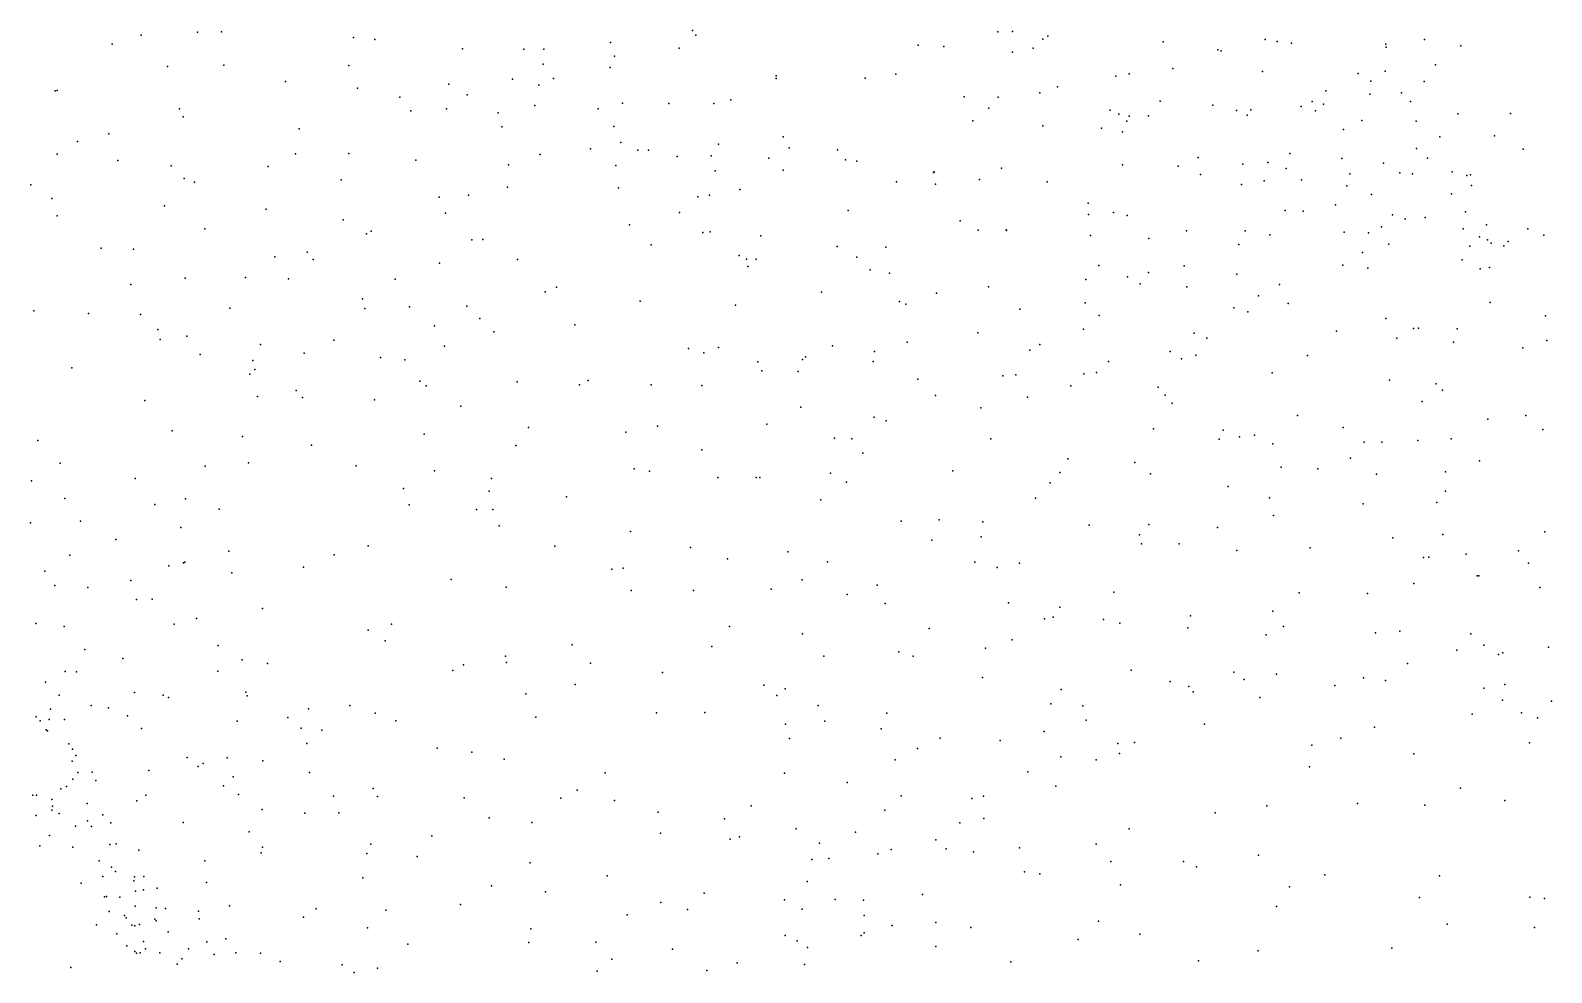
# Model space of a CAD drawing. Header units: metres. Extents: x -23.9 to 23.9, y -27.4 to 27.4.
# Drawn here: x 7.38 to 12.88, y -10.28 to -6.87 of the extents above; entities that cross this region are included whole.
import ezdxf

# ---------------------------------------------------------------- set-up
doc = ezdxf.new("R2010")
doc.units = ezdxf.units.M

msp = doc.modelspace()

# ---------------------------------------------------------------- linework, layer by layer
for p in [(8.0677, -6.876, 1.7433), (9.7717, -6.8714, -3.8124), (10.8753, -6.8761, 19.5223), (10.929, -6.8754, 14.0488), (7.6721, -6.9206, 1.4416), (7.7781, -6.8885, -22.0968), (7.9811, -6.8781, -6.8388), (8.5455, -6.8975, -2.6933), (8.6232, -6.9043, -3.1363), (9.4748, -6.9149, 2.3523), (9.7841, -6.8883, 2.3181), (10.5879, -6.9247, 14.1679), (10.6808, -6.9297, 2.4475), (11.039, -6.903, 19.7207), (11.0562, -6.8924, -4.3752), (11.4733, -6.9132, 18.6741), (11.8426, -6.9043, 18.2854), (11.8864, -6.9118, 14.0644), (11.9385, -6.9174, 2.8774), (12.279, -6.9207, 17.5972), (12.419, -6.9043, 15.3163), (12.5502, -6.9271, 3.3726), (8.9394, -6.9378, 2.2446), (9.1616, -6.9389, -3.5447), (9.2344, -6.9394, 14.763), (9.4897, -6.9641, -7.0158), (9.7235, -6.9357, -0.3082), (10.9286, -6.9502, 2.4939), (11.0041, -6.9361, 19.2426), (11.6717, -6.9413, 0.8001), (11.6837, -6.9457, 20.0938), (12.2802, -6.9325, 3.1587), (7.8729, -7.0018, 16.142), (8.0763, -6.9977, 15.7034), (8.5284, -6.9983, -6.8269), (9.2317, -6.9933, -1.6009), (9.4738, -7.0054, -1.2157), (10.0738, -7.0363, 14.3804), (10.5075, -7.0301, -3.8215), (11.3023, -7.037, -4.6813), (11.3508, -7.0288, 19.9404), (11.5091, -7.0093, -5.2959), (11.8331, -7.0197, -21.7753), (12.1785, -7.0278, 14.4188), (12.2766, -7.0184, 17.8255), (12.4586, -6.9954, 16.6776), (7.4664, -7.0901, 17.3509), (7.474, -7.0889, 1.283), (8.2995, -7.0557, 1.9582), (8.5604, -7.0802, 15.3083), (8.8898, -7.0663, -2.8111), (9.121, -7.0479, -1.9297), (9.2153, -7.0695, -22.3282), (9.2686, -7.0449, 2.5801), (10.074, -7.0453, -7.2143), (10.3965, -7.0439, 2.5562), (11.092, -7.0757, 2.6564), (12.0616, -7.0899, 0.4116), (12.2248, -7.055, -0.9006), (12.4172, -7.0561, 17.0266), (8.7129, -7.1129, 2.2298), (8.9566, -7.1047, 14.9457), (9.2014, -7.1435, -3.0356), (9.5188, -7.1342, -3.3714), (9.6865, -7.1357, 2.6605), (9.8489, -7.1363, -3.5065), (9.9105, -7.123, -22.3522), (10.754, -7.1113, 2.6678), (10.8768, -7.1124, -7.3465), (11.0278, -7.0978, 19.5116), (11.4625, -7.1269, -7.1206), (11.6539, -7.142, -6.5416), (11.9729, -7.1472, 20.0168), (12.013, -7.1286, 14.2358), (12.0537, -7.1383, 18.2589), (12.2213, -7.1026, 18.0567), (12.3356, -7.0974, 14.7258), (12.3686, -7.1285, 17.4885), (7.9156, -7.1553, 16.3383), (7.9291, -7.1836, 1.8676), (8.753, -7.1626, -22.2993), (8.8822, -7.1556, 2.4656), (9.0681, -7.169, -2.4017), (9.4305, -7.155, 2.726), (10.7849, -7.199, -22.2382), (10.8435, -7.1525, 14.0397), (11.2822, -7.1595, 19.0729), (11.3137, -7.1747, 1.1233), (11.3421, -7.1992, 2.8786), (11.3508, -7.1817, 13.9933), (11.421, -7.1803, -4.9743), (11.739, -7.1613, 13.9762), (11.7771, -7.1783, 3.0419), (11.7914, -7.1587, 18.5465), (12.0242, -7.1618, 3.1429), (12.1925, -7.1971, 0.1088), (12.3892, -7.1997, 3.4431), (12.5401, -7.1733, 16.0438), (12.7296, -7.1725, -2.5023), (7.6609, -7.246, 17.1027), (8.3495, -7.2277, -22.2701), (9.0814, -7.2202, 2.7578), (9.4873, -7.2195, 14.6157), (10.0989, -7.2564, 2.7874), (11.0392, -7.2165, -4.0599), (11.2504, -7.225, 19.3424), (11.3268, -7.2387, 19.6068), (12.1265, -7.2296, -1.9185), (12.474, -7.2561, -21.6341), (12.6718, -7.2529, 19.7807), (7.5467, -7.2734, 1.5053), (8.5287, -7.3161, 15.4302), (9.4021, -7.3004, -2.5122), (9.5121, -7.2768, -2.915), (9.5742, -7.3043, 2.9343), (9.612, -7.3043, -1.4799), (9.8658, -7.2833, 2.8612), (10.1213, -7.2956, -3.3323), (10.2955, -7.304, 0.9105), (12.3897, -7.299, -2.3775), (12.7757, -7.3011, 3.9406), (7.4735, -7.3187, 17.5874), (7.6933, -7.3426, -22.2253), (7.8859, -7.3614, 16.742), (8.2374, -7.3633, 2.144), (8.3358, -7.3181, 15.6053), (8.7714, -7.3411, 2.6032), (9.1063, -7.3577, 14.8794), (9.2202, -7.3208, -6.9128), (9.4941, -7.3603, -1.9932), (9.7164, -7.3272, -0.8202), (9.839, -7.3253, 0.0695), (10.0472, -7.333, 0.5137), (10.3254, -7.3401, 2.8985), (10.3663, -7.3445, -22.3472), (10.8886, -7.3703, 2.9846), (11.3264, -7.3581, -22.1716), (11.5286, -7.3621, 3.1201), (11.6004, -7.3311, 19.9981), (11.7618, -7.3554, 18.8226), (11.8522, -7.349, 0.9139), (11.9191, -7.371, 14.1556), (11.9323, -7.3173, -21.8995), (12.1202, -7.3343, 19.8038), (12.2702, -7.3521, 14.5687), (12.4297, -7.3331, 15.261), (7.9333, -7.4077, 2.0442), (7.9703, -7.4199, -6.8706), (8.5003, -7.4115, 2.3893), (9.8538, -7.3794, -7.0293), (10.0996, -7.3769, 14.3256), (10.5096, -7.4188, 14.1394), (10.6432, -7.3849, 2.9798), (10.6459, -7.383, 1.1847), (10.8099, -7.4108, -3.4112), (11.0544, -7.4191, 14.0052), (11.6089, -7.3921, 19.3134), (11.839, -7.4157, 3.2898), (11.9743, -7.4115, 18.6149), (12.1488, -7.3903, -0.6253), (12.3294, -7.3872, 18.1778), (12.3761, -7.3897, 14.9442), (12.5195, -7.3836, 15.4954), (12.572, -7.3959, 16.2296), (12.5851, -7.3936, 16.5002), (7.3786, -7.4302, 1.3544), (7.4544, -7.4797, 17.7904), (8.8548, -7.4745, -6.8208), (8.9611, -7.467, 15.0513), (9.1025, -7.4379, 3.0607), (9.5042, -7.441, -22.5108), (9.7908, -7.4738, 14.4494), (9.8325, -7.4677, -1.2045), (9.9422, -7.4468, 3.1006), (10.6504, -7.4275, -7.1271), (11.7576, -7.4283, 19.6997), (12.1378, -7.4341, 18.4141), (12.2275, -7.4655, 3.5185), (12.5162, -7.4625, 17.2913), (12.5892, -7.4321, 16.7676), (7.8625, -7.506, 16.957), (8.2297, -7.5186, 16.1695), (8.8785, -7.532, 3.0041), (9.7248, -7.5306, 3.2593), (10.3342, -7.5229, 3.1621), (11.2023, -7.4969, -6.8193), (11.2946, -7.5299, -3.9991), (11.9148, -7.5233, 19.4198), (11.9806, -7.5248, 3.4569), (12.0972, -7.503, 0.7466), (12.5674, -7.5279, 3.8533), (7.4739, -7.5421, 1.5536), (8.008, -7.5887, -22.3448), (8.5078, -7.5565, 15.6053), (9.5434, -7.5745, 14.6083), (10.7391, -7.56, 14.0245), (11.2034, -7.5377, -3.5709), (11.3436, -7.5415, 3.2462), (12.2636, -7.582, 18.9027), (12.3036, -7.5384, -2.8122), (12.3489, -7.5529, -21.8535), (12.4212, -7.5488, 18.4349), (12.5583, -7.5898, 18.729), (12.6427, -7.5746, 19.3159), (12.7927, -7.5888, -21.6842), (8.592, -7.6069, -22.4425), (8.6096, -7.5974, 2.7812), (8.9732, -7.6286, 3.2101), (9.0127, -7.6283, -22.5111), (9.6223, -7.6472, 3.4521), (9.8095, -7.603, -22.5115), (9.8352, -7.5999, -0.4437), (10.0186, -7.615, -1.9139), (10.805, -7.5937, 3.2401), (10.9062, -7.5929, -22.3132), (10.9075, -7.5948, -3.0735), (11.2107, -7.6135, 1.3559), (11.4217, -7.6244, -5.6315), (11.5587, -7.597, -2.803), (11.7479, -7.6465, 3.5039), (11.77, -7.5963, -2.0224), (11.8592, -7.6107, -2.6324), (12.128, -7.601, 19.2096), (12.2161, -7.6041, 0.2807), (12.2903, -7.6452, 14.6299), (12.6179, -7.6183, 18.9636), (12.6466, -7.6291, 17.961), (12.6598, -7.6417, 18.2898), (12.7214, -7.6345, 17.7039), (12.8508, -7.6126, 17.0323), (7.6331, -7.6586, 17.6225), (7.7496, -7.6624, 2.0415), (8.261, -7.6905, 2.502), (8.3775, -7.6733, 16.022), (8.3998, -7.6997, -6.8367), (9.1392, -7.7005, 3.4378), (9.9401, -7.686, 3.467), (9.9671, -7.6988, 14.3429), (10.0024, -7.6985, 0.6045), (10.2945, -7.653, 3.3667), (10.3663, -7.6915, 1.1238), (10.4713, -7.6551, -6.9338), (12.1953, -7.6744, -0.3719), (12.5554, -7.7017, 15.5305), (12.5831, -7.6524, 15.9254), (12.706, -7.6507, 16.5339), (8.8565, -7.713, 15.2377), (9.9719, -7.7256, -0.8347), (10.4139, -7.7374, 14.1409), (10.4835, -7.75, -2.2622), (11.2416, -7.7221, -6.1953), (11.4213, -7.7469, 13.9532), (11.5497, -7.723, -3.2925), (11.74, -7.7529, 1.2489), (12.1238, -7.7205, 14.4424), (12.2139, -7.7319, 3.7626), (12.62, -7.7345, 4.0769), (12.6535, -7.7293, -3.0018), (7.7405, -7.7901, -7.0555), (7.9367, -7.7673, 17.0909), (8.1543, -7.7648, 16.6129), (8.3101, -7.7703, 16.2789), (8.6958, -7.7713, 15.4468), (9.2791, -7.8008, 3.7139), (10.8426, -7.7994, 3.5138), (11.1942, -7.7723, -2.3472), (11.3453, -7.7632, -4.3223), (11.3909, -7.7881, -22.2371), (11.559, -7.7995, 3.6002), (11.895, -7.791, -22.1222), (8.5777, -7.8427, 15.7842), (9.2392, -7.8175, 14.8706), (9.5824, -7.8511, 3.7696), (9.9272, -7.865, 0.0082), (10.2381, -7.8181, 3.6272), (10.5205, -7.8517, -1.793), (10.5435, -7.8621, 3.6518), (10.654, -7.8221, 1.3508), (11.1923, -7.8573, -2.0235), (11.8187, -7.832, 14.0955), (11.9262, -7.8592, 3.7959), (12.6563, -7.8555, 15.75), (7.3897, -7.8856, 17.9326), (7.5871, -7.895, 17.7876), (7.7748, -7.8988, -22.2842), (8.0982, -7.8758, 16.8612), (8.5868, -7.8775, 3.1586), (8.7483, -7.8715, 3.3416), (8.9554, -7.8685, 3.5568), (9.0023, -7.9134, 15.1434), (10.956, -7.8795, -6.4208), (11.2425, -7.9024, 3.6427), (11.7297, -7.8747, -3.5281), (11.7795, -7.89, -1.2465), (12.2794, -7.914, 3.9814), (12.8561, -7.9041, 16.4535), (7.8381, -7.9536, 2.313), (8.8383, -7.9405, 15.3356), (9.0529, -7.962, 3.76), (9.3454, -7.9366, 3.9337), (10.8036, -7.9649, 13.9945), (11.1851, -7.9522, -5.8434), (11.5862, -7.9666, 3.7891), (12.1011, -7.9595, -3.3039), (12.379, -7.9494, -22.0072), (12.3973, -7.9489, 14.9705), (12.5369, -7.951, 15.4311), (7.8468, -7.9897, 17.5391), (7.9429, -7.9777, 2.5384), (8.209, -8.0081, 2.8988), (8.4748, -7.9915, 16.1788), (8.8742, -8.0139, -22.5806), (9.7573, -8.0223, -22.6135), (9.8651, -8.0191, 3.987), (10.2784, -8.0129, -1.176), (10.5477, -7.9998, -1.4181), (10.9913, -8.0284, -1.7178), (11.0279, -8.008, 3.8071), (11.6312, -7.9844, -3.8326), (12.3195, -7.9853, 14.7078), (12.5243, -7.9998, -3.1469), (12.7748, -8.02, 15.8983), (12.8617, -7.9935, 16.226), (7.991, -8.0433, 17.2849), (8.1816, -8.0655, -22.4468), (8.3676, -8.0394, 16.4655), (8.6432, -8.0549, 15.889), (8.7307, -8.0631, -6.7927), (9.8123, -8.0382, 14.5034), (10.0076, -8.0703, -0.3043), (10.1692, -8.0615, 0.9774), (10.18, -8.0523, 3.9938), (10.4244, -8.0687, -6.5246), (10.4297, -8.0328, 3.9288), (11.276, -8.0688, 3.8653), (11.4994, -8.0329, -1.4793), (11.5399, -8.0593, 14.001), (11.5918, -8.0468, 1.4603), (11.9958, -8.0469, -0.9013), (7.5264, -8.0919, 1.7101), (8.1709, -8.1147, -6.9504), (8.1881, -8.0987, 16.9212), (8.785, -8.1409, 15.683), (9.3938, -8.1383, -6.6759), (10.0225, -8.1035, 0.6127), (10.1535, -8.1054, 14.2727), (10.5864, -8.1327, 14.0144), (10.8939, -8.1214, 3.9994), (10.9409, -8.1176, -22.399), (11.1867, -8.1133, -5.4269), (11.2329, -8.1095, 13.9921), (11.8686, -8.1098, 14.2004), (12.2921, -8.1372, -0.2208), (8.1983, -8.1958, 3.1505), (8.3387, -8.174, 16.6837), (8.8086, -8.1568, 3.825), (9.1372, -8.1429, 15.0696), (9.3625, -8.1536, 4.2564), (9.6226, -8.1535, 14.6601), (9.8058, -8.1559, 4.2046), (10.6506, -8.1919, -6.157), (11.1393, -8.1575, 1.5631), (11.4559, -8.1616, -4.3914), (11.4812, -8.1907, -22.2884), (12.461, -8.1496, 0.0961), (12.4836, -8.1727, 15.2425), (7.7912, -8.2102, 2.3589), (8.3607, -8.1996, 3.3554), (8.6216, -8.208, 16.1132), (8.9334, -8.2303, 15.4666), (10.1634, -8.2346, 4.2552), (10.8147, -8.2366, -5.8132), (10.9826, -8.1978, 14.0007), (11.5063, -8.2198, 4.0006), (12.4104, -8.2142, 4.2349), (9.6445, -8.3032, 4.3941), (10.0403, -8.2958, -6.4469), (10.4291, -8.2708, 4.2341), (10.4722, -8.2836, -1.1817), (11.9601, -8.2648, -3.4876), (12.6477, -8.2776, 15.5661), (12.7856, -8.2646, 15.8439), (7.4037, -8.3551, 17.9834), (7.8893, -8.3198, -7.1116), (8.1442, -8.3406, 17.2314), (8.8007, -8.332, 4.0686), (9.1786, -8.3076, 4.358), (9.5309, -8.3243, -22.6245), (10.2847, -8.3468, -0.8163), (10.3475, -8.3493, -6.29), (10.851, -8.3494, -1.4247), (11.4387, -8.3126, 1.6007), (11.6765, -8.3499, -3.8699), (11.6903, -8.3171, 14.1364), (11.7504, -8.3422, -1.1671), (11.8036, -8.3359, 4.1505), (12.1253, -8.3077, 14.5192), (12.2013, -8.3615, 4.2746), (12.2644, -8.3611, -22.1386), (12.395, -8.3549, 14.8674), (12.5158, -8.3494, 0.7445), (12.8465, -8.315, 10.1574), (8.3933, -8.3721, 3.6311), (9.1329, -8.373, 15.2019), (9.8059, -8.3885, 14.5734), (10.3881, -8.4005, 1.2745), (11.8704, -8.3665, 14.3021), (7.484, -8.4371, -17.2732), (8.0093, -8.4477, 17.4597), (8.1655, -8.4359, -22.42), (8.5556, -8.4467, 3.9355), (8.8385, -8.4647, 4.3049), (9.5606, -8.4574, -6.5132), (9.6159, -8.4665, 14.7234), (10.7136, -8.4651, 14.0676), (11.0996, -8.471, -22.4247), (11.1291, -8.421, 4.1648), (11.3708, -8.4347, 14.1125), (11.9005, -8.4513, -22.2359), (12.0335, -8.4574, 1.4621), (12.1517, -8.4184, -0.828), (12.4949, -8.4679, 4.4177), (12.618, -8.4286, 0.3285), (7.381, -8.5012, 1.5267), (7.756, -8.493, 2.4724), (9.0441, -8.4925, 15.5318), (9.8626, -8.4886, 4.486), (10.0024, -8.4892, 14.4522), (10.015, -8.4886, 0.2815), (10.2708, -8.4726, 4.3849), (10.3282, -8.5061, -22.6088), (11.0651, -8.5077, -5.0246), (11.4284, -8.4761, 4.13), (11.7088, -8.5218, 1.6528), (12.2452, -8.4765, 14.6826), (7.5016, -8.5644, -22.0778), (7.9381, -8.5657, 3.0961), (8.7265, -8.5282, -22.5866), (9.0363, -8.538, 4.6097), (9.3159, -8.5587, 15.0224), (10.2352, -8.5694, 14.3223), (11.0115, -8.5641, 1.6284), (11.8582, -8.562, 4.2985), (12.4636, -8.5792, 15.1068), (12.4953, -8.5378, 1.1472), (7.8269, -8.586, 2.7192), (8.0597, -8.6032, 3.5143), (8.747, -8.5872, 16.2105), (8.99, -8.605, 15.7791), (9.0495, -8.6042, -6.5242), (11.8726, -8.6266, 14.4054), (12.1971, -8.5841, 4.4044), (7.377, -8.6534, -7.4984), (7.5579, -8.6463, 2.0798), (7.9205, -8.6698, 17.5104), (9.0728, -8.6635, -22.5972), (9.5472, -8.6845, 4.6422), (10.5262, -8.647, 14.1819), (10.6632, -8.6422, -1.1413), (10.8211, -8.6489, 4.3329), (11.2065, -8.6617, -4.6173), (11.4223, -8.6595, -4.2793), (11.6706, -8.67, -1.428), (12.8541, -8.686, 10.114), (7.6855, -8.7135, -17.9947), (8.5987, -8.7356, -6.6923), (9.2734, -8.7375, 15.3173), (9.7649, -8.7422, 14.6709), (10.6371, -8.7156, -5.5619), (10.8158, -8.7035, -5.2672), (11.3878, -8.6957, 4.2481), (11.3952, -8.729, 1.7192), (11.5314, -8.7293, 14.2247), (12.0049, -8.7437, -1.2345), (12.305, -8.7066, -0.9252), (12.4857, -8.6954, -3.1356), (7.5193, -8.7704, -18.3015), (7.9303, -8.7981, -22.3014), (7.9357, -8.7949, 3.2744), (8.0942, -8.7551, 17.3122), (8.4754, -8.7692, 4.2606), (9.898, -8.7832, -22.6072), (10.1168, -8.7576, 0.659), (10.2595, -8.7939, -5.829), (10.7923, -8.7956, -22.5166), (10.9543, -8.7993, -4.8705), (11.7404, -8.7528, -3.5267), (12.4158, -8.7789, 14.9231), (12.4345, -8.7776, -22.1582), (12.5691, -8.7658, -0.5805), (12.7584, -8.7537, 4.6581), (12.7948, -8.7987, -0.1974), (7.4292, -8.8276, 17.9948), (7.8781, -8.8088, -17.166), (8.1052, -8.8336, 3.8769), (8.3646, -8.8137, 16.8679), (9.4795, -8.8208, -6.2726), (9.5202, -8.8168, 14.8812), (10.8737, -8.8148, 14.1981), (12.6094, -8.845, 15.1837), (12.6161, -8.8443, 1.3427), (7.4648, -8.8799, 2.0109), (7.5846, -8.8867, 2.3199), (7.7399, -8.8619, 2.6962), (8.8993, -8.8579, 15.9579), (9.0978, -8.8856, 4.7688), (9.5503, -8.8975, -22.5999), (9.7756, -8.8976, 4.6801), (10.0556, -8.8932, -0.0916), (10.1685, -8.8586, -0.4159), (10.3305, -8.9119, 14.4053), (10.439, -8.8784, 4.5188), (11.2952, -8.9038, 4.3452), (11.9659, -8.9059, -22.2852), (12.2125, -8.909, 1.6633), (12.3799, -8.8723, 4.6241), (12.8356, -8.8871, 9.8369), (7.7602, -8.9299, -7.2181), (7.8173, -8.9286, 2.9586), (8.2168, -8.9629, -22.3839), (10.4685, -8.9442, -22.5414), (10.9141, -8.9421, 4.4362), (11.1002, -8.9577, -1.5998), (7.3967, -9.0166, 1.6723), (7.8971, -9.02, 17.4683), (7.9774, -8.9995, 3.591), (8.6824, -9.0191, 16.3315), (11.0446, -8.9999, -4.4708), (11.0755, -8.9946, -22.4472), (11.2585, -9.0021, 14.2931), (11.3176, -9.0159, -4.0271), (11.5729, -8.9888, 14.315), (11.8702, -8.9727, -1.7467), (7.4986, -9.0284, -7.5606), (8.5981, -9.0414, 4.5244), (9.9057, -9.0285, 14.704), (10.1697, -9.0546, 14.5584), (10.6279, -9.0347, -1.2605), (10.9283, -9.0761, 1.6028), (11.5634, -9.0333, -3.6241), (11.8464, -9.0582, -3.1447), (11.9086, -9.0284, 4.5867), (12.2415, -9.0512, -2.9556), (12.3297, -9.0445, -1.4446), (12.5864, -9.0547, 4.7258), (7.574, -9.1112, 17.7893), (8.0559, -9.0972, 3.9329), (8.6604, -9.0793, -6.6075), (9.336, -9.0938, 15.2197), (9.8412, -9.0998, -5.8614), (10.5182, -9.1192, 4.6029), (10.8312, -9.1067, 14.3046), (12.5362, -9.1141, 15.0283), (12.633, -9.096, -2.8552), (12.6865, -9.1295, -1.2579), (12.7019, -9.123, 15.2178), (12.8677, -9.1023, -0.8614), (7.7114, -9.1433, 2.8256), (8.1426, -9.1488, -17.7339), (8.2341, -9.1618, 17.0884), (8.9047, -9.1876, 15.9571), (8.9434, -9.1671, -22.5679), (9.0947, -9.1348, 15.632), (9.0983, -9.158, 4.7866), (9.4024, -9.1609, 4.7595), (10.2467, -9.1351, 0.9015), (10.5695, -9.1351, 1.3869), (11.3586, -9.186, 4.5286), (12.358, -9.1613, -2.5291), (7.4317, -9.2296, -0.6802), (7.5025, -9.1913, -18.8706), (7.5437, -9.1919, 2.4351), (8.0549, -9.1891, 17.2708), (9.3471, -9.2383, -22.5346), (9.6629, -9.1949, 14.9153), (10.0292, -9.2402, 4.7084), (10.8206, -9.2126, -4.606), (11.4993, -9.2274, -3.3295), (11.7299, -9.1928, -22.3185), (11.7666, -9.2197, -2.3249), (11.8837, -9.2, 14.6383), (12.095, -9.2411, 1.7937), (12.1982, -9.2135, 14.8992), (12.2781, -9.2229, -2.1608), (12.7098, -9.2374, -22.2076), (7.4808, -9.2769, 2.0597), (7.7534, -9.2669, 17.5718), (7.8575, -9.2759, -7.2625), (7.8769, -9.2844, 3.4625), (8.156, -9.266, -18.1741), (8.1608, -9.2782, 4.1862), (9.1685, -9.2713, -6.12), (10.0767, -9.278, 14.7043), (10.107, -9.2531, -22.4917), (11.1044, -9.2553, -1.9145), (11.5669, -9.2448, -3.0037), (11.5823, -9.2638, 4.6357), (11.8237, -9.2842, 4.6789), (12.6334, -9.2507, 1.6868), (12.7005, -9.2946, -2.4118), (7.4491, -9.3266, -0.2125), (7.5967, -9.3135, 2.6567), (7.6589, -9.3226, -7.5409), (7.7283, -9.3514, 3.0178), (8.3833, -9.326, -6.7294), (8.5322, -9.3134, 16.5951), (8.6234, -9.3416, 4.6107), (9.6418, -9.3407, 4.7497), (9.8161, -9.3388, -5.6248), (10.2255, -9.3139, -0.6518), (10.474, -9.3419, -1.0842), (11.0677, -9.3074, 4.5562), (11.1838, -9.3147, -3.819), (12.5915, -9.3449, 15.0892), (12.7694, -9.3407, -1.6957), (12.8786, -9.2979, 9.8373), (7.3983, -9.3549, 1.1959), (7.4119, -9.3691, 17.8336), (7.4345, -9.4015, 0.6882), (7.4386, -9.4058, 1.5852), (7.4443, -9.3641, 0.1898), (7.5003, -9.3644, -0.8856), (7.7789, -9.3969, -21.9485), (8.1246, -9.3699, -16.7666), (8.3075, -9.3566, -17.1817), (8.3561, -9.3963, 16.8973), (8.4308, -9.4029, -22.2933), (8.6984, -9.3697, 16.3133), (9.2045, -9.3565, 15.4587), (10.1084, -9.3815, -5.3378), (10.2504, -9.3706, 4.697), (10.4542, -9.3981, -22.441), (11.195, -9.3665, -2.4284), (11.6233, -9.3808, 14.4972), (12.2381, -9.3927, 4.7399), (12.8276, -9.3589, 15.3078), (7.5157, -9.4527, -1.277), (8.3773, -9.4512, 4.4491), (10.1221, -9.4331, 0.156), (10.6676, -9.4317, -1.5493), (10.8849, -9.4404, -4.1633), (11.043, -9.4078, -22.4023), (11.3099, -9.4518, -2.7757), (11.3699, -9.4471, 14.4515), (12.0119, -9.4577, 14.8431), (12.1169, -9.4315, -22.2276), (12.7985, -9.4486, 4.8086), (7.5276, -9.5157, -21.6121), (7.5295, -9.4719, -0.5601), (7.5416, -9.4941, 2.3167), (7.9445, -9.5014, -18.7443), (8.0884, -9.503, 4.0911), (8.2171, -9.5134, -18.4126), (8.8479, -9.4683, -22.4001), (8.9737, -9.483, 4.819), (9.0909, -9.5084, 15.6533), (10.5049, -9.5109, -4.6713), (10.5857, -9.4693, 14.4819), (11.1042, -9.4996, -3.4993), (11.2316, -9.5107, 1.7635), (11.3159, -9.4879, 4.6554), (12.3809, -9.4883, 15.0294), (7.5482, -9.5566, -0.2183), (7.6004, -9.5551, 17.6016), (7.8056, -9.5485, -16.1264), (7.9841, -9.535, 3.8623), (8.0014, -9.5232, -16.4398), (8.1102, -9.5716, -6.9193), (8.3869, -9.5566, -18.0098), (9.4561, -9.5575, -22.4579), (10.1046, -9.5589, 14.8021), (10.9844, -9.5537, -2.628), (12.0026, -9.5357, 1.9394), (7.4871, -9.6153, 1.4451), (7.5071, -9.6068, 0.9889), (7.5305, -9.5808, 0.3231), (7.6133, -9.5856, 2.7501), (8.0753, -9.6042, -22.0157), (8.6166, -9.6138, 4.6343), (9.3544, -9.6197, 15.4255), (10.3304, -9.5923, 0.9236), (11.0859, -9.6051, 14.4805), (12.5486, -9.613, 4.8068), (7.3853, -9.6377, -1.9135), (7.3995, -9.6386, -11.1252), (7.4544, -9.6537, -15.4176), (7.4567, -9.6781, -21.307), (7.5823, -9.668, 0.0458), (7.7618, -9.6588, 3.3545), (7.7945, -9.6387, 17.406), (8.1296, -9.6358, 17.1076), (8.4737, -9.6412, -17.4764), (8.6321, -9.643, 16.4332), (8.9459, -9.6482, 15.8987), (9.2948, -9.6495, 4.7603), (9.4893, -9.6576, -5.6764), (9.9832, -9.6772, -5.1387), (10.5265, -9.6406, 1.2147), (10.7821, -9.6504, -3.8758), (10.8244, -9.6416, -2.3228), (11.8492, -9.6771, 14.7965), (12.1763, -9.6681, 14.9781), (12.4204, -9.6739, -22.189), (12.7099, -9.6571, 15.189), (7.3976, -9.7116, -9.5615), (7.455, -9.6929, -11.6231), (7.481, -9.7044, -10.0064), (7.5838, -9.7309, 0.5379), (7.6384, -9.7094, -0.6922), (7.9293, -9.7374, -7.2515), (8.2149, -9.6903, 4.3667), (8.3699, -9.7037, -17.0444), (8.4925, -9.7026, 16.6727), (9.0362, -9.7198, -5.9555), (9.191, -9.7366, 15.6564), (9.6476, -9.6996, 15.1509), (9.8872, -9.7237, -22.3984), (10.4675, -9.6922, 14.6425), (10.739, -9.7377, 14.5697), (10.8251, -9.7221, -22.3493), (11.6616, -9.7019, -22.2677), (7.4461, -9.7835, 17.6389), (7.5404, -9.75, -1.7226), (7.5976, -9.751, -10.6024), (7.6674, -9.7387, 3.0109), (8.1686, -9.7711, -18.7444), (8.8283, -9.7848, 4.6211), (9.6556, -9.7762, 4.6907), (9.941, -9.7893, 4.6593), (10.1466, -9.7595, 0.0461), (10.3612, -9.772, -1.1995), (11.3513, -9.7596, 14.5545), (7.4109, -9.8209, -12.5021), (7.5298, -9.8265, -19.8138), (7.6645, -9.8172, -0.3036), (7.6869, -9.8139, -1.3274), (7.7689, -9.8377, -10.9273), (8.2116, -9.847, -16.445), (8.2167, -9.8259, 16.9785), (8.6081, -9.8158, -6.3181), (9.908, -9.797, 15.0153), (10.2314, -9.8116, 14.8303), (10.4899, -9.8342, -1.6125), (10.6516, -9.7995, -2.0801), (10.6892, -9.8327, 4.5746), (10.7881, -9.8433, -2.7762), (10.9547, -9.8292, 4.565), (11.2312, -9.8151, -22.3071), (7.6262, -9.8757, -8.0017), (7.6705, -9.8981, 0.2512), (8.0082, -9.8753, 17.1328), (8.5933, -9.8487, 4.4519), (8.7759, -9.8595, 16.1937), (9.1847, -9.8835, -22.3222), (10.2029, -9.8705, -0.4323), (10.2646, -9.8676, 0.6876), (10.4418, -9.8502, -22.341), (11.285, -9.8787, 1.7935), (11.5474, -9.8785, 4.7397), (11.5945, -9.8973, 14.6754), (11.8182, -9.8558, 4.7654), (7.5605, -9.957, 17.4738), (7.6384, -9.9325, 1.1406), (7.6852, -9.9148, -12.027), (7.7506, -9.9481, -7.6561), (7.7534, -9.9337, -1.0533), (7.7872, -9.9318, 3.2131), (8.014, -9.9538, -21.7522), (8.5788, -9.9375, 16.5316), (9.4625, -9.9305, 15.4599), (10.1863, -9.9508, 4.5915), (10.9726, -9.916, 1.5505), (11.028, -9.9229, 14.6145), (12.0587, -9.9258, 4.8019), (12.473, -9.9299, 15.1405), (7.6449, -10.0054, 1.5928), (7.6525, -10.0045, -8.5513), (7.7004, -10.0066, 2.1174), (7.7565, -9.9853, -0.6836), (7.7858, -9.9804, 2.9454), (7.8349, -9.9742, -15.7599), (9.0448, -9.9657, 15.923), (9.2402, -9.9874, 4.535), (9.8137, -9.9929, 4.6164), (10.603, -9.997, -2.4765), (11.3201, -9.9623, 4.6649), (11.9308, -9.9693, -22.1922), (12.4015, -10.0084, 2.0657), (12.7997, -10.0071, 15.2838), (12.8534, -10.0115, -22.1725), (7.6612, -10.0588, -15.1865), (7.756, -10.0394, -0.2276), (7.8313, -10.0453, -21.3641), (7.8657, -10.0478, -10.0443), (7.9845, -10.0583, -11.7768), (8.0968, -10.0381, 3.8008), (8.4101, -10.0496, -18.5242), (8.662, -10.0538, 4.3397), (8.933, -10.0338, -22.1528), (9.6572, -10.0268, 15.2984), (9.7531, -10.0512, -5.0031), (10.1045, -10.0168, -22.3217), (10.1686, -10.0501, -1.0206), (10.2878, -10.0151, -4.3179), (10.39, -10.0183, -3.9138), (11.8839, -10.0406, 14.9242), (7.6164, -10.1067, -1.7368), (7.7178, -10.0733, 0.7583), (7.7227, -10.0814, -12.9357), (7.7439, -10.1081, -1.4957), (7.7542, -10.111, 0.3704), (7.7709, -10.1057, 0.014), (7.8268, -10.0862, 2.7207), (7.8318, -10.0931, -1.2433), (7.9876, -10.0861, -10.4059), (8.365, -10.0797, 4.1294), (8.5964, -10.1182, -17.4488), (9.1869, -10.1217, -5.5719), (9.5358, -10.071, -22.3395), (10.3919, -10.0734, 4.5382), (10.4941, -10.11, -3.2707), (10.6515, -10.0984, 4.5061), (10.7779, -10.1165, -22.2639), (11.2401, -10.0942, 14.6617), (12.5012, -10.105, 4.8767), (12.817, -10.1165, 2.1102), (7.6898, -10.1397, -20.5389), (7.7854, -10.1674, -9.0185), (7.8753, -10.1323, -9.684), (8.0148, -10.1691, 3.4974), (8.0834, -10.1575, -6.9168), (8.7421, -10.177, 16.3483), (9.1794, -10.1715, 15.8785), (9.422, -10.1698, 15.6186), (10.107, -10.1454, 15.0397), (10.1502, -10.165, -0.6949), (10.3813, -10.1461, -3.5987), (10.3926, -10.1365, 14.8677), (11.1667, -10.1609, 4.5801), (11.3899, -10.1411, -22.2261), (7.7258, -10.1838, -20.1035), (7.7546, -10.2038, 1.0939), (7.7604, -10.2098, -7.9991), (7.7741, -10.2087, 1.7314), (7.793, -10.1942, 17.1845), (7.8455, -10.208, -0.5816), (7.9247, -10.23, -15.5213), (7.9484, -10.1936, 3.1493), (8.041, -10.2149, -12.4125), (8.1194, -10.2091, 16.9061), (8.2094, -10.2101, -21.663), (9.4794, -10.2309, -5.1262), (9.6988, -10.1948, 4.4539), (10.1871, -10.1891, -1.4849), (10.652, -10.1861, 1.1894), (11.8169, -10.2013, 4.8179), (12.3006, -10.1921, 15.1159), (7.5229, -10.2622, -1.9217), (7.908, -10.2494, 2.5196), (8.2801, -10.2399, -11.7304), (8.5039, -10.2516, 16.5739), (8.5474, -10.28, -18.2611), (8.6321, -10.2646, -17.8303), (9.4269, -10.2749, 4.3383), (9.8237, -10.2719, -4.6806), (9.9325, -10.2445, 15.183), (10.1767, -10.2509, 4.4984), (10.9226, -10.2415, 14.7545), (11.602, -10.2374, 14.8143)]:
    msp.add_point(p)

doc.saveas('drawing.dxf')
